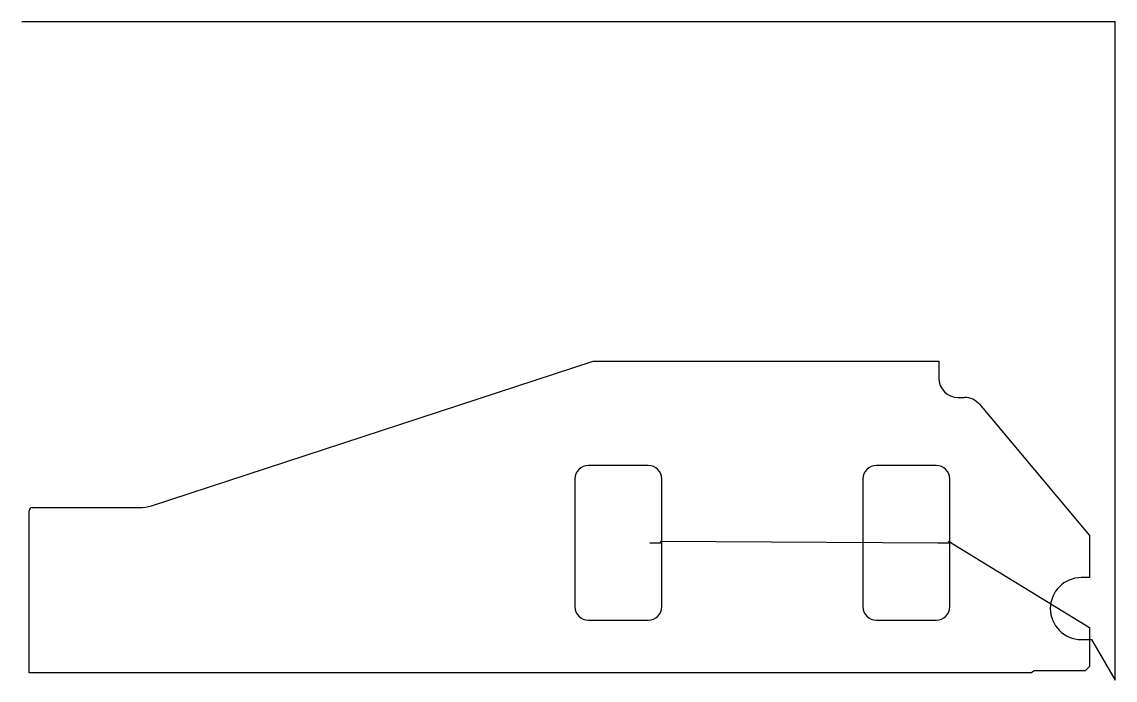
# Model space of a CAD drawing. Header units: metres. Extents: x 0 to 2828, y 0 to 1702.
import ezdxf

# ---------------------------------------------------------------- set-up
doc = ezdxf.new("R2010")
doc.units = ezdxf.units.M

msp = doc.modelspace()

# ---------------------------------------------------------------- linework, layer by layer
at = {"layer": 'TOOL_0'}
for p, q in [((1, 1702.081), (0, 1702.081)), ((2828.211, 1702.081), (1, 1702.081)), ((2828.211, 1), (2828.211, 1702.081)), ((335.351, 450.916), (1477.827, 825.001)), ((1477.827, 825.001), (2372, 825.001)), ((2372, 825.001), (2372, 781.001)), ((2422, 731.001), (2438.745, 731.001)), ((2477.047, 713.14), (2762, 373.547)), ((1620.5, 555.001), (1465.5, 555.001)), ((2365.5, 555.001), (2210.5, 555.001)), ((1430.5, 520.001), (1430.5, 190.001)), ((1655.5, 355.001), (1655.5, 520.001)), ((2175.5, 520.001), (2175.5, 190.001)), ((2400.5, 355.001), (2400.5, 520.001)), ((19, 19.001), (19, 438.001)), ((27, 446.001), (304.545, 446.001)), ((2762, 373.547), (2762, 265.001)), ((1624.557, 355.001), (1655.5, 355.001)), ((1655.5, 355.001), (1652.525, 359.153)), ((1652.525, 359.153), (2369.154, 355.001)), ((1655.5, 190.001), (1655.5, 355.001)), ((2369.154, 355.001), (2400.5, 355.001)), ((2400.5, 355.001), (2397.47, 359.656)), ((2397.47, 359.656), (2762, 135.891)), ((2400.5, 190.001), (2400.5, 355.001)), ((2762, 265.001), (2740.5, 265.001)), ((1465.5, 155.001), (1620.5, 155.001)), ((2210.5, 155.001), (2365.5, 155.001)), ((2762, 135.891), (2762, 105.001)), ((2740.5, 105.001), (2762, 105.001)), ((2762, 105.001), (2762, 35.087)), ((2762, 105.001), (2767.401, 105.001)), ((2767.401, 105.001), (2828.211, 0)), ((2762, 35.087), (2750.914, 24.001)), ((2612.438, 19.001), (19, 19.001)), ((2750.914, 24.001), (2620.5, 24.001)), ((2828.211, 0), (2828.211, 1)), ((2828.211, 1), (2828.211, 0)), ((2828.211, 0), (2828.211, 1)), ((2828.211, 0), (2828.211, 0))]:
    msp.add_line(p, q, dxfattribs=at)
for centre, radius, start, end in [((2422, 781.001), 50, 180, 270), ((2438.7, 680.905), 50.096, 40.050857, 89.948533), ((1465.5, 520.001), 35, 90, 180), ((1620.5, 520.001), 35, 0, 90), ((2210.5, 520.001), 35, 90, 180), ((2365.5, 520.001), 35, 0, 90), ((27, 438.001), 8, 90, 180), ((304.545, 545.001), 99, 270, 288.129861), ((2740.5, 185.001), 80, 90, 270), ((1465.5, 190.001), 35, 180, 270), ((1620.5, 190.001), 35, 270, 0), ((2210.5, 190.001), 35, 180, 270), ((2365.5, 190.001), 35, 270, 0), ((2620.534, 14.946), 9.055, 90.215135, 153.395331)]:
    msp.add_arc(centre, radius, start, end, dxfattribs=at)

doc.saveas('drawing.dxf')
